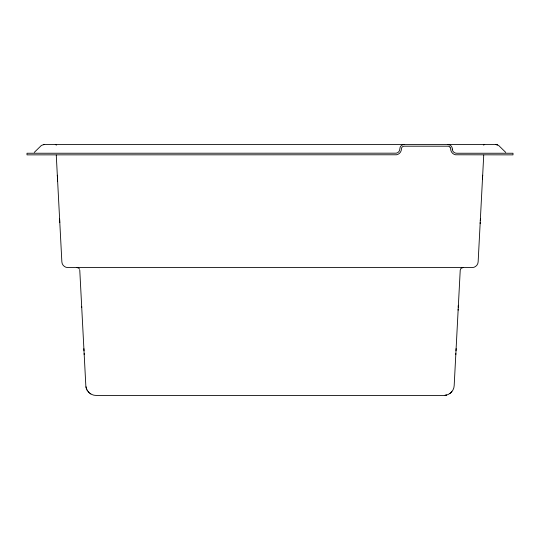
<?xml version="1.0" encoding="UTF-8"?>
<svg xmlns="http://www.w3.org/2000/svg" width="540" height="540" viewBox="0 0 540 540"><rect width="100%" height="100%" fill="white"/><g stroke="black" fill="none" stroke-linecap="round" stroke-linejoin="round"><path stroke-width="0.81" d="M455.8 354.598L455.855 353.531M458.129 310.19L458.177 309.184M480.148 223.506L480.202 222.494M482.476 179.152L482.524 178.22M456.003 350.744L456.118 348.604M483.732 155.095L478.136 261.913C478.022 264.985 475.254 267.611 472.183 267.563L67.817 267.563C64.746 267.611 61.978 264.985 61.864 261.913L56.268 155.095M458.271 307.402L458.386 305.262L458.251 306.254M480.296 220.718L480.337 219.982M480.364 219.388L480.411 218.572M482.564 177.37L482.605 176.641M482.639 176.047L482.679 175.223L482.544 176.222M79.772 270.128L85.826 385.675C85.995 390.98 90.801 395.537 96.106 395.429L443.894 395.429C449.199 395.53 453.998 390.98 454.174 385.675L460.229 270.128L460.91 268.468L462.935 267.563M451.865 391.649L449.975 393.437M34.256 152.415L41.418 145.402L43.963 144.572L496.037 144.572L498.582 145.402L505.744 152.415M483.361 145.051L484.718 144.572M404.15 144.572L403.421 144.632A4.333 4.333 0 0 0 400.14 147.258L399.796 149.135A4.327 4.327 0 0 1 396.191 153.178L27 153.245L27 154.865L396.468 154.784A5.96 5.96 0 0 0 401.416 149.216L401.443 148.763A2.707 2.707 0 0 1 404.136 146.198L447.937 146.198A2.734 2.734 0 0 1 449.246 146.536L449.955 147.103M43.288 144.626L43.963 144.572M77.065 267.563L78.759 268.157L79.576 269.244M447.937 144.572L450.036 145.118L451.17 146.023A4.327 4.327 0 0 1 452.264 148.682L452.284 149.135M55.283 144.572L56.639 145.051M89.87 393.323L90.794 393.95M88.256 391.79L89.019 392.6M87.008 389.941L87.581 390.899M86.542 388.928L85.948 386.782M57.456 176.222L57.321 175.223L57.436 177.37M83.889 348.698L83.997 350.75M59.704 220.712L59.589 218.572M57.578 180.157L57.632 181.217M84.145 353.538L84.2 354.598M81.689 306.673L81.729 307.402M57.476 178.214L57.524 179.152M59.751 221.562L59.798 222.494M449.969 147.116A2.734 2.734 0 0 1 450.596 148.338L450.664 149.216A5.926 5.926 0 0 0 455.612 154.784L513 154.865L513 153.245L456.617 153.245A4.374 4.374 0 0 1 452.257 149.094M84.341 356.65L84.341 356.65M60.048 226.618L60.048 226.618M82.073 313.308L82.073 313.308M57.78 183.276L57.78 183.276M446.465 395.098L445.196 395.348L446.465 395.098M496.712 144.626L496.004 144.572L496.712 144.626M497.374 144.788L496.638 144.619L497.374 144.788M479.952 226.618L479.952 226.618M457.927 313.308L457.927 313.308M482.22 183.276L482.22 183.276M455.652 356.65L455.652 356.65"/></g></svg>
